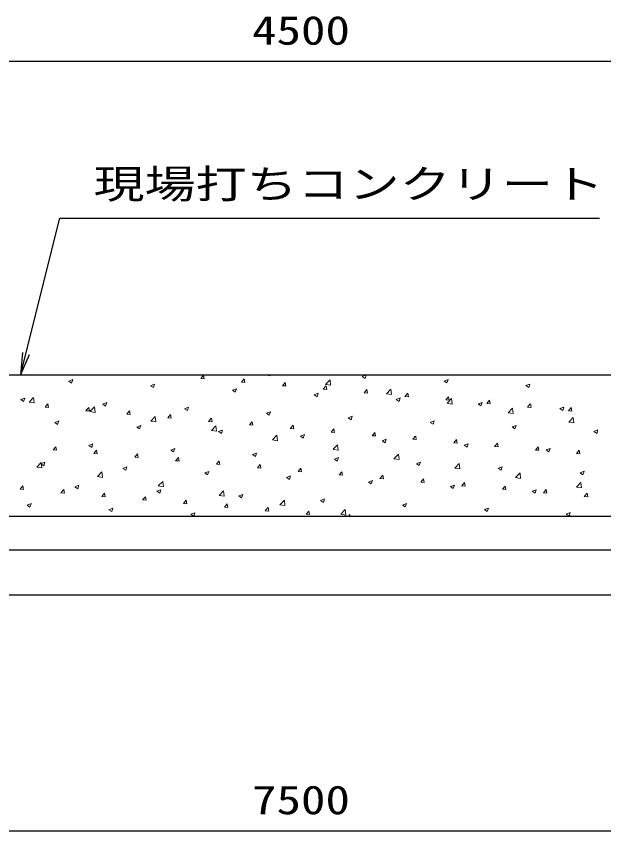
# Model space of a CAD drawing. Units: millimetres at full size. Extents: x 0 to 42050, y 0 to 29700.
# Drawn here: x 32256 to 34875, y 12170 to 15800 of the extents above; entities that cross this region are included whole.
import ezdxf
from ezdxf.enums import TextEntityAlignment as Align

# ---------------------------------------------------------------- set-up
doc = ezdxf.new("R2010")
doc.units = ezdxf.units.MM
for name, color, linetype, lineweight in [('D-DCR-HCHn', 4, 'Continuous', 9), ('D-STR-DIM', 7, 'Continuous', 25), ('D-STR-STRn', 1, 'Continuous', 25), ('D-STR-TXT', 7, 'Continuous', 25)]:
    doc.layers.add(name, color=color, linetype=linetype, lineweight=lineweight)
doc.styles.add('ＭＳ ゴシック', font='')
doc.styles.get('ＭＳ ゴシック').set_extended_font_data('MS Gothic')

# ---------------------------------------------------------------- blocks, each defined once
blk = doc.blocks.new('open_arrow')
at = {"color": 0, "linetype": 'Continuous', "lineweight": -2}
blk.add_lwpolyline([(7.5, 1.25), (0, 0), (7.5, -1.25)], dxfattribs=at)

msp = doc.modelspace()

# ---------------------------------------------------------------- linework, layer by layer
at = {"layer": 'D-DCR-HCHn'}
for p, q in [((32910.881, 14199.997), (32910.88, 14200)), ((33077.771, 14185.481), (33089.954, 14200)), ((33093.065, 14184.057), (33090.128, 14199.978)), ((33372.531, 14200), (33386.28, 14197.868)), ((33386.257, 14197.892), (33386.012, 14200)), ((33797.861, 14194.614), (33811.893, 14200)), ((33797.885, 14194.577), (33810.52, 14186.055)), ((33810.534, 14186.059), (33815.212, 14200)), ((32489.351, 14173.719), (32507.135, 14180.545)), ((32489.376, 14173.682), (32502.011, 14165.16)), ((32502.025, 14165.163), (32507.176, 14180.512)), ((32854.382, 14153.376), (32872.167, 14160.203)), ((32867.056, 14144.821), (32872.206, 14160.17)), ((33077.772, 14185.466), (33092.954, 14184.138)), ((33259.956, 14169.542), (33272.201, 14184.135)), ((33259.956, 14169.527), (33275.138, 14168.199)), ((33275.248, 14168.117), (33272.312, 14184.038)), ((33442.14, 14153.602), (33454.385, 14168.196)), ((33457.432, 14152.176), (33454.496, 14168.098)), ((33634.74, 14159.389), (33654.524, 14180.008)), ((33634.769, 14159.328), (33657.359, 14155.825)), ((33657.336, 14155.85), (33654.53, 14179.972)), ((34162.892, 14174.271), (34180.677, 14181.098)), ((34162.916, 14174.235), (34175.55, 14165.713)), ((34175.565, 14165.717), (34180.715, 14181.066)), ((34527.924, 14153.928), (34545.709, 14160.755)), ((34540.596, 14145.375), (34545.746, 14160.724)), ((32854.407, 14153.339), (32867.042, 14144.817)), ((33219.413, 14133.033), (33237.198, 14139.86)), ((33219.438, 14132.997), (33232.072, 14124.475)), ((33232.087, 14124.478), (33237.237, 14139.827)), ((33442.14, 14153.588), (33457.322, 14152.26)), ((33624.324, 14137.649), (33639.506, 14136.321)), ((33624.325, 14137.663), (33636.57, 14152.257)), ((33639.616, 14136.236), (33636.679, 14152.158)), ((33806.509, 14121.71), (33821.691, 14120.382)), ((33806.51, 14121.724), (33818.755, 14136.317)), ((33821.8, 14120.296), (33818.863, 14136.217)), ((33905.819, 14117.347), (33925.603, 14137.966)), ((33928.415, 14113.808), (33925.609, 14137.93)), ((34527.947, 14153.892), (34540.581, 14145.37)), ((32275.934, 14091.796), (32293.719, 14098.623)), ((32275.96, 14091.759), (32288.594, 14083.237)), ((32288.609, 14083.24), (32293.759, 14098.589)), ((32313.02, 14080.132), (32332.804, 14100.751)), ((32335.616, 14076.594), (32332.809, 14100.716)), ((33584.445, 14112.691), (33602.229, 14119.518)), ((33584.469, 14112.654), (33597.103, 14104.132)), ((33597.118, 14104.136), (33602.268, 14119.485)), ((33905.848, 14117.286), (33928.438, 14113.782)), ((33949.476, 14092.348), (33967.261, 14099.175)), ((33949.5, 14092.312), (33962.134, 14083.79)), ((33962.148, 14083.794), (33967.299, 14099.143)), ((33988.693, 14105.771), (34003.875, 14104.443)), ((33988.694, 14105.785), (34000.939, 14120.378)), ((34003.984, 14104.356), (34001.047, 14120.277)), ((34170.877, 14089.832), (34186.059, 14088.504)), ((34170.879, 14089.846), (34183.124, 14104.439)), ((34176.898, 14075.304), (34196.682, 14095.923)), ((34186.168, 14088.415), (34183.231, 14104.337)), ((34199.494, 14071.766), (34196.688, 14095.888)), ((34353.064, 14073.907), (34365.309, 14088.5)), ((34368.352, 14072.475), (34365.415, 14088.396)), ((32313.048, 14080.074), (32335.638, 14076.571)), ((32384.276, 14058.18), (32396.521, 14072.773)), ((32384.279, 14058.166), (32399.461, 14056.838)), ((32399.571, 14056.761), (32396.634, 14072.683)), ((32566.46, 14042.241), (32578.706, 14056.834)), ((32581.754, 14040.821), (32578.818, 14056.742)), ((32584.099, 14038.09), (32603.883, 14058.709)), ((32606.695, 14034.551), (32603.888, 14058.674)), ((32640.965, 14071.453), (32658.75, 14078.28)), ((32640.991, 14071.416), (32653.625, 14062.894)), ((32653.64, 14062.898), (32658.79, 14078.247)), ((33005.997, 14051.11), (33023.781, 14057.937)), ((33006.021, 14051.074), (33018.656, 14042.552)), ((33018.67, 14042.556), (33023.821, 14057.905)), ((34176.927, 14075.243), (34199.517, 14071.739)), ((34314.507, 14072.006), (34332.292, 14078.832)), ((34314.53, 14071.97), (34327.165, 14063.447)), ((34327.179, 14063.452), (34332.329, 14078.801)), ((34353.061, 14073.893), (34368.243, 14072.565)), ((34447.977, 14033.262), (34467.761, 14053.881)), ((34470.573, 14029.723), (34467.767, 14053.846)), ((34535.245, 14057.954), (34550.427, 14056.626)), ((34535.248, 14057.968), (34547.493, 14072.561)), ((34550.535, 14056.535), (34547.599, 14072.456)), ((34679.539, 14051.663), (34697.323, 14058.49)), ((34679.561, 14051.627), (34692.196, 14043.105)), ((34692.21, 14043.109), (34697.36, 14058.458)), ((34717.433, 14042.029), (34729.678, 14056.622)), ((34732.719, 14040.594), (34729.782, 14056.516)), ((32566.463, 14042.227), (32581.645, 14040.899)), ((32584.127, 14038.032), (32606.717, 14034.528)), ((32748.645, 14026.302), (32760.89, 14040.895)), ((32748.647, 14026.288), (32763.829, 14024.96)), ((32763.938, 14024.881), (32761.002, 14040.802)), ((32855.178, 13996.048), (32874.962, 14016.666)), ((32877.774, 13992.509), (32874.967, 14016.631)), ((32930.83, 14010.363), (32943.075, 14024.956)), ((32946.122, 14008.94), (32943.185, 14024.862)), ((33371.028, 14030.768), (33388.813, 14037.595)), ((33371.052, 14030.732), (33383.687, 14022.21)), ((33383.701, 14022.213), (33388.851, 14037.562)), ((33736.059, 14010.425), (33753.844, 14017.252)), ((33748.732, 14001.871), (33753.882, 14017.22)), ((34448.006, 14033.2), (34470.596, 14029.697)), ((34717.429, 14042.015), (34732.611, 14040.687)), ((32427.549, 13989.53), (32445.334, 13996.357)), ((32427.574, 13989.494), (32440.209, 13980.972)), ((32440.223, 13980.975), (32445.373, 13996.324)), ((32792.58, 13969.188), (32810.365, 13976.014)), ((32805.254, 13960.633), (32810.404, 13975.982)), ((32855.206, 13995.989), (32877.796, 13992.485)), ((32930.831, 14010.349), (32946.013, 14009.021)), ((33113.014, 13994.424), (33125.26, 14009.017)), ((33113.015, 13994.41), (33128.197, 13993.082)), ((33128.306, 13993), (33125.369, 14008.921)), ((33295.199, 13978.485), (33307.444, 13993.078)), ((33295.199, 13978.471), (33310.381, 13977.143)), ((33310.49, 13977.06), (33307.553, 13992.981)), ((33477.384, 13962.546), (33489.629, 13977.139)), ((33492.674, 13961.119), (33489.737, 13977.041)), ((33736.083, 14010.389), (33748.718, 14001.867)), ((34101.091, 13990.083), (34118.876, 13996.91)), ((34101.114, 13990.047), (34113.748, 13981.525)), ((34113.763, 13981.529), (34118.913, 13996.878)), ((34466.122, 13969.74), (34483.907, 13976.567)), ((34478.794, 13961.187), (34483.944, 13976.536)), ((34719.056, 13991.22), (34738.84, 14011.839)), ((34719.086, 13991.157), (34741.675, 13987.654)), ((34741.652, 13987.681), (34738.846, 14011.803)), ((32792.605, 13969.151), (32805.24, 13960.629)), ((33126.257, 13954.005), (33146.041, 13974.624)), ((33126.286, 13953.946), (33148.875, 13950.443)), ((33148.853, 13950.467), (33146.047, 13974.589)), ((33157.612, 13948.845), (33175.396, 13955.672)), ((33157.636, 13948.809), (33170.27, 13940.287)), ((33170.285, 13940.29), (33175.435, 13955.639)), ((33477.383, 13962.532), (33492.565, 13961.203)), ((33659.567, 13946.593), (33674.749, 13945.264)), ((33659.568, 13946.607), (33671.814, 13961.2)), ((33674.857, 13945.179), (33671.921, 13961.101)), ((33841.753, 13930.667), (33853.998, 13945.261)), ((33857.041, 13929.239), (33854.105, 13945.16)), ((34466.145, 13969.704), (34478.779, 13961.182)), ((34831.154, 13949.397), (34848.938, 13956.224)), ((34831.176, 13949.362), (34843.81, 13940.84)), ((34843.824, 13940.844), (34848.974, 13956.193)), ((33397.336, 13911.963), (33417.12, 13932.582)), ((33397.365, 13911.903), (33419.955, 13908.4)), ((33419.932, 13908.424), (33417.126, 13932.547)), ((33522.643, 13928.502), (33540.428, 13935.329)), ((33522.667, 13928.466), (33535.301, 13919.944)), ((33535.315, 13919.948), (33540.466, 13935.297)), ((33841.751, 13930.654), (33856.933, 13929.325)), ((33887.674, 13908.16), (33905.459, 13914.987)), ((33887.697, 13908.124), (33900.332, 13899.602)), ((33900.346, 13899.606), (33905.496, 13914.955)), ((34023.935, 13914.715), (34039.117, 13913.386)), ((34023.938, 13914.728), (34036.183, 13929.321)), ((34039.225, 13913.299), (34036.288, 13929.22)), ((34206.122, 13898.789), (34218.368, 13913.382)), ((34221.409, 13897.358), (34218.472, 13913.28)), ((32419.519, 13867.123), (32431.764, 13881.716)), ((32419.521, 13867.109), (32434.703, 13865.781)), ((32434.812, 13865.704), (32431.875, 13881.626)), ((32579.164, 13887.265), (32596.948, 13894.092)), ((32579.189, 13887.229), (32591.823, 13878.706)), ((32591.837, 13878.71), (32596.988, 13894.059)), ((32944.195, 13866.922), (32961.98, 13873.749)), ((32956.868, 13858.368), (32962.018, 13873.717)), ((33668.415, 13869.921), (33688.199, 13890.539)), ((33668.444, 13869.861), (33691.034, 13866.357)), ((33691.011, 13866.382), (33688.205, 13890.505)), ((34206.12, 13898.776), (34221.302, 13897.447)), ((34252.706, 13887.817), (34270.49, 13894.644)), ((34252.728, 13887.782), (34265.363, 13879.259)), ((34265.377, 13879.264), (34270.527, 13894.613)), ((34388.304, 13882.837), (34403.486, 13881.508)), ((34388.307, 13882.85), (34400.552, 13897.443)), ((34403.593, 13881.418), (34400.656, 13897.339)), ((34570.492, 13866.911), (34582.737, 13881.504)), ((34585.777, 13865.478), (34582.84, 13881.399)), ((34617.737, 13867.474), (34635.522, 13874.301)), ((34617.759, 13867.439), (34630.394, 13858.917)), ((34630.408, 13858.921), (34635.558, 13874.27)), ((32601.704, 13851.184), (32613.949, 13865.777)), ((32601.706, 13851.17), (32616.888, 13849.842)), ((32616.996, 13849.764), (32614.059, 13865.685)), ((32783.889, 13835.245), (32796.134, 13849.838)), ((32783.89, 13835.231), (32799.072, 13833.903)), ((32799.18, 13833.824), (32796.243, 13849.745)), ((32944.219, 13866.886), (32956.854, 13858.364)), ((32966.073, 13819.306), (32978.318, 13833.899)), ((32981.363, 13817.883), (32978.427, 13833.805)), ((33309.227, 13846.579), (33327.011, 13853.406)), ((33309.25, 13846.544), (33321.885, 13838.022)), ((33321.899, 13838.025), (33327.049, 13853.374)), ((33674.258, 13826.237), (33692.043, 13833.064)), ((33686.93, 13817.683), (33692.08, 13833.032)), ((33939.494, 13827.878), (33959.278, 13848.497)), ((33962.09, 13824.34), (33959.284, 13848.462)), ((34570.488, 13866.897), (34585.67, 13865.569)), ((34752.672, 13850.958), (34767.854, 13849.63)), ((34752.676, 13850.972), (34764.922, 13865.565)), ((34767.961, 13849.537), (34765.024, 13865.459)), ((32346.695, 13790.664), (32366.478, 13811.283)), ((32365.747, 13805.342), (32383.532, 13812.169)), ((32365.772, 13805.306), (32378.407, 13796.784)), ((32369.29, 13787.126), (32366.484, 13811.248)), ((32378.421, 13796.787), (32383.571, 13812.136)), ((32966.074, 13819.292), (32981.256, 13817.964)), ((33148.258, 13803.367), (33160.503, 13817.96)), ((33148.258, 13803.353), (33163.44, 13802.025)), ((33163.547, 13801.943), (33160.611, 13817.864)), ((33330.443, 13787.428), (33342.688, 13802.021)), ((33345.731, 13786.003), (33342.794, 13801.924)), ((33674.281, 13826.201), (33686.916, 13817.679)), ((33939.523, 13827.818), (33962.113, 13824.314)), ((34039.289, 13805.894), (34057.074, 13812.721)), ((34039.312, 13805.859), (34051.946, 13797.337)), ((34051.961, 13797.341), (34057.111, 13812.69)), ((34210.573, 13785.836), (34230.357, 13806.455)), ((34233.169, 13782.298), (34230.363, 13806.42)), ((32346.723, 13790.607), (32369.313, 13787.103)), ((32617.774, 13748.621), (32637.557, 13769.24)), ((32640.369, 13745.083), (32637.563, 13769.206)), ((32730.779, 13784.999), (32748.563, 13791.826)), ((32730.803, 13784.963), (32743.438, 13776.441)), ((32743.452, 13776.445), (32748.602, 13791.794)), ((33095.81, 13764.656), (33113.595, 13771.483)), ((33095.834, 13764.621), (33108.468, 13756.099)), ((33108.482, 13756.102), (33113.633, 13771.451)), ((33330.442, 13787.414), (33345.624, 13786.086)), ((33512.626, 13771.475), (33527.808, 13770.147)), ((33512.627, 13771.489), (33524.872, 13786.082)), ((33527.915, 13770.062), (33524.978, 13785.984)), ((33694.812, 13755.55), (33707.057, 13770.143)), ((33710.099, 13754.122), (33707.162, 13770.044)), ((34210.602, 13785.775), (34233.192, 13782.271)), ((34404.321, 13785.552), (34422.105, 13792.378)), ((34404.343, 13785.516), (34416.977, 13776.994)), ((34416.991, 13776.999), (34422.141, 13792.348)), ((34481.652, 13743.794), (34501.436, 13764.412)), ((34504.248, 13740.255), (34501.442, 13764.378)), ((34769.352, 13765.209), (34787.137, 13772.036)), ((34769.373, 13765.174), (34782.008, 13756.652)), ((34782.022, 13756.656), (34787.172, 13772.005)), ((32617.802, 13748.564), (32640.392, 13745.06)), ((32888.853, 13706.579), (32908.637, 13727.198)), ((32911.449, 13703.041), (32908.642, 13727.164)), ((33460.841, 13744.314), (33478.626, 13751.141)), ((33460.865, 13744.278), (33473.499, 13735.756)), ((33473.513, 13735.76), (33478.663, 13751.109)), ((33694.81, 13755.536), (33709.992, 13754.208)), ((33825.873, 13723.971), (33843.657, 13730.798)), ((33825.895, 13723.936), (33838.53, 13715.414)), ((33838.544, 13715.418), (33843.694, 13730.767)), ((33876.994, 13739.597), (33892.176, 13738.269)), ((33876.997, 13739.611), (33889.242, 13754.204)), ((33892.283, 13738.182), (33889.346, 13754.103)), ((34059.178, 13723.658), (34074.36, 13722.33)), ((34059.181, 13723.671), (34071.426, 13738.265)), ((34074.467, 13722.242), (34071.53, 13738.163)), ((34241.366, 13707.732), (34253.611, 13722.326)), ((34256.65, 13706.301), (34253.714, 13722.223)), ((34481.681, 13743.732), (34504.271, 13740.229)), ((34752.731, 13701.751), (34772.515, 13722.37)), ((34775.327, 13698.213), (34772.521, 13722.335)), ((32272.578, 13692.006), (32284.823, 13706.599)), ((32272.58, 13691.992), (32287.762, 13690.663)), ((32287.869, 13690.587), (32284.933, 13706.509)), ((32454.763, 13676.066), (32467.008, 13690.66)), ((32470.053, 13674.647), (32467.117, 13690.569)), ((32517.362, 13703.076), (32535.147, 13709.903)), ((32517.387, 13703.041), (32530.021, 13694.518)), ((32530.035, 13694.522), (32535.185, 13709.871)), ((32882.394, 13682.734), (32900.178, 13689.56)), ((32888.881, 13706.521), (32911.471, 13703.017)), ((32895.066, 13674.18), (32900.216, 13689.529)), ((34190.904, 13703.629), (34208.689, 13710.456)), ((34190.926, 13703.594), (34203.561, 13695.071)), ((34203.575, 13695.076), (34208.725, 13710.425)), ((34241.362, 13707.719), (34256.544, 13706.391)), ((34423.546, 13691.78), (34438.728, 13690.452)), ((34423.551, 13691.793), (34435.796, 13706.386)), ((34438.834, 13690.361), (34435.897, 13706.282)), ((34555.935, 13683.286), (34573.72, 13690.113)), ((34568.606, 13674.733), (34573.756, 13690.082)), ((34605.735, 13675.854), (34617.98, 13690.447)), ((34621.018, 13674.421), (34618.081, 13690.342)), ((34752.76, 13701.689), (34775.35, 13698.186)), ((32454.764, 13676.053), (32469.946, 13674.724)), ((32636.947, 13660.127), (32649.192, 13674.72)), ((32636.948, 13660.114), (32652.13, 13658.785)), ((32652.237, 13658.707), (32649.3, 13674.628)), ((32819.132, 13644.188), (32831.377, 13658.781)), ((32834.421, 13642.767), (32831.484, 13658.688)), ((32882.417, 13682.698), (32895.052, 13674.176)), ((33159.932, 13664.537), (33179.716, 13685.156)), ((33159.96, 13664.478), (33182.55, 13660.975)), ((33182.528, 13660.999), (33179.721, 13685.121)), ((33247.425, 13662.391), (33265.21, 13669.218)), ((33247.448, 13662.356), (33260.083, 13653.834)), ((33260.097, 13653.837), (33265.247, 13669.186)), ((34555.957, 13683.251), (34568.592, 13674.729)), ((34605.731, 13675.841), (34620.913, 13674.513)), ((34787.915, 13659.902), (34803.097, 13658.574)), ((34787.92, 13659.915), (34800.165, 13674.508)), ((34803.202, 13658.48), (34800.265, 13674.402)), ((32303.946, 13621.153), (32321.73, 13627.98)), ((32303.97, 13621.118), (32316.605, 13612.596)), ((32316.619, 13612.599), (32321.769, 13627.948)), ((32819.132, 13644.175), (32834.314, 13642.846)), ((33001.317, 13628.249), (33013.562, 13642.842)), ((33001.317, 13628.236), (33016.499, 13626.907)), ((33016.605, 13626.826), (33013.668, 13642.748)), ((33183.501, 13612.31), (33195.746, 13626.903)), ((33198.789, 13610.886), (33195.852, 13626.807)), ((33431.011, 13622.494), (33450.795, 13643.113)), ((33431.039, 13622.435), (33453.629, 13618.932)), ((33453.607, 13618.957), (33450.8, 13643.079)), ((33612.456, 13642.048), (33630.241, 13648.875)), ((33612.479, 13642.013), (33625.114, 13633.491)), ((33625.128, 13633.495), (33630.278, 13648.844)), ((33977.488, 13621.706), (33995.272, 13628.533)), ((33977.51, 13621.671), (33990.144, 13613.149)), ((33990.158, 13613.153), (33995.309, 13628.502)), ((32668.977, 13600.811), (32686.762, 13607.638)), ((32669.001, 13600.775), (32681.636, 13592.253)), ((32681.65, 13592.257), (32686.8, 13607.606)), ((33034.008, 13580.468), (33051.793, 13587.295)), ((33034.032, 13580.433), (33046.666, 13571.911)), ((33046.68, 13571.915), (33051.83, 13587.264)), ((33183.501, 13612.297), (33198.683, 13610.968)), ((33365.685, 13596.357), (33380.867, 13595.029)), ((33365.686, 13596.371), (33377.931, 13610.964)), ((33380.972, 13594.946), (33378.036, 13610.867)), ((33547.869, 13580.418), (33563.051, 13579.09)), ((33547.871, 13580.432), (33560.116, 13595.025)), ((33563.156, 13579.005), (33560.22, 13594.927)), ((33702.09, 13580.452), (33721.874, 13601.071)), ((33702.118, 13580.393), (33724.708, 13576.889)), ((33724.686, 13576.914), (33721.88, 13601.037)), ((33734.676, 13570), (33742.3, 13579.086)), ((33744.061, 13570), (33742.403, 13578.987)), ((34342.519, 13601.363), (34360.304, 13608.19)), ((34342.541, 13601.328), (34355.175, 13592.806)), ((34355.189, 13592.811), (34360.339, 13608.16)), ((34707.55, 13581.021), (34725.335, 13587.847)), ((34707.571, 13580.986), (34720.206, 13572.464)), ((34720.22, 13572.468), (34725.37, 13587.817))]:
    msp.add_line(p, q, dxfattribs=at)
at = {"layer": 'D-STR-DIM'}
for p, q in [((31275, 15600), (35775, 15600)), ((29775, 12170), (37275, 12170))]:
    msp.add_line(p, q, dxfattribs=at)
at = {"layer": 'D-STR-STRn'}
for p, q in [((36425, 14200), (30625, 14200)), ((37375, 13570), (29675, 13570)), ((37375, 13420), (29675, 13420)), ((37375, 13220), (29675, 13220))]:
    msp.add_line(p, q, dxfattribs=at)
at = {"layer": 'D-STR-TXT'}
msp.add_lwpolyline([(32275, 14200), (32450, 14900), (32550, 14900), (34856.345, 14900)], dxfattribs=at)

# ---------------------------------------------------------------- block references
at = {"layer": 'D-STR-TXT', "xscale": 13.3, "yscale": 13.3, "rotation": 76}
msp.add_blockref('open_arrow', (32275, 14200), dxfattribs=at)

# ---------------------------------------------------------------- texts
at = {"layer": 'D-STR-DIM', "style": 'ＭＳ ゴシック', "width": 1.25}
for s, p in [('4500', (33525, 15737.5)), ('7500', (33525, 12307.5))]:
    msp.add_text(s, height=128.3, dxfattribs=at).set_placement(p, align=Align.MIDDLE_CENTER)
at = {"layer": 'D-STR-TXT', "style": 'ＭＳ ゴシック', "width": 1.3}
msp.add_text('現場打ちコンクリート', height=128.3, dxfattribs=at).set_placement((32600, 14950), align=Align.BOTTOM_LEFT)

doc.saveas('drawing.dxf')
